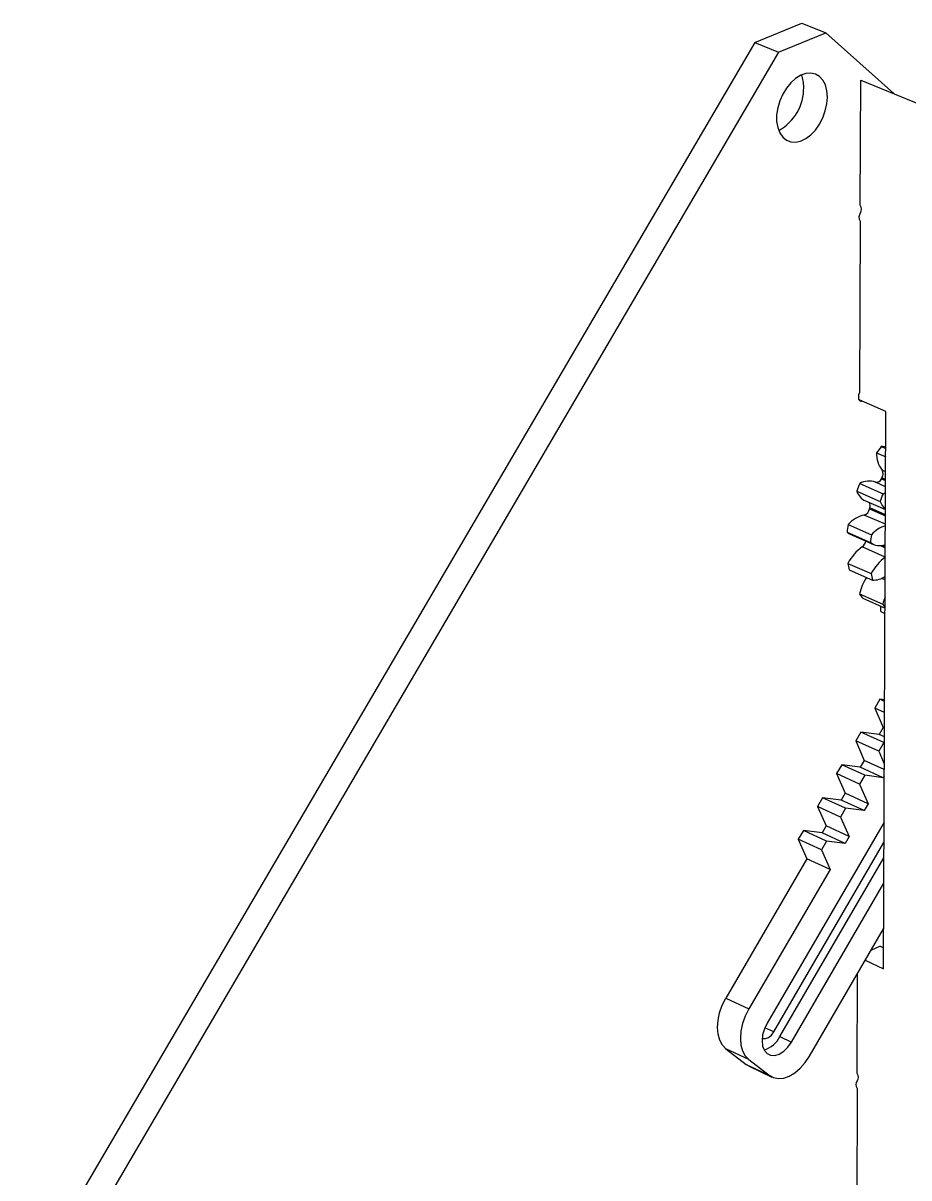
# Model space of a CAD drawing. Extents: x 0 to 156, y 0 to 202.
# Drawn here: x 82.8 to 121.7, y 151.7 to 202.5 of the extents above; entities that cross this region are included whole.
import ezdxf

# ---------------------------------------------------------------- set-up
doc = ezdxf.new("R2010")
doc.units = 0
doc.layers.get('0').update_dxf_attribs({"linetype": 'CONTINUOUS'})

msp = doc.modelspace()

# ---------------------------------------------------------------- linework, layer by layer
at = {"color": 7, "linetype": 'CONTINUOUS'}
for p, q in [((114.901, 201.617), (116.978, 202.471)), ((116.978, 202.471), (118.019, 202.045)), ((115.942, 201.189), (118.019, 202.045)), ((121.014, 199.371), (118.019, 202.045)), ((114.901, 201.617), (82.764, 146.721)), ((114.901, 201.617), (115.942, 201.189)), ((115.942, 201.189), (83.767, 146.209)), ((119.54, 194.475), (119.559, 199.969)), ((119.559, 199.969), (131.456, 195.077)), ((119.537, 193.772), (119.51, 186.241)), ((120.666, 185.408), (119.49, 185.915)), ((120.553, 160.925), (120.666, 185.408)), ((120.46, 183.867), (120.659, 183.781)), ((120.255, 183.587), (120.657, 183.413)), ((119.515, 182.241), (120.541, 181.794)), ((120.651, 182.101), (120.202, 182.297)), ((119.382, 181.907), (120.407, 181.46)), ((119.765, 181.48), (120.647, 181.095)), ((119.002, 180.437), (120.026, 179.988)), ((118.961, 180.101), (119.985, 179.651)), ((119.099, 180.018), (120.122, 179.568)), ((120.632, 179.555), (120.639, 179.557)), ((118.999, 178.735), (120.022, 178.284)), ((119.057, 178.448), (120.079, 177.997)), ((119.505, 177.395), (120.526, 176.944)), ((119.652, 177.202), (120.626, 176.77)), ((120.439, 176.622), (120.625, 176.539)), ((120.401, 172.767), (120.176, 172.38)), ((120.608, 172.674), (120.401, 172.767)), ((120.608, 172.738), (120.401, 172.767)), ((120.605, 172.188), (120.176, 172.38)), ((120.176, 172.38), (120.551, 171.518)), ((120.551, 171.518), (120.375, 171.215)), ((120.602, 171.495), (120.551, 171.518)), ((119.562, 171.326), (119.337, 170.939)), ((120.578, 170.868), (119.562, 171.326)), ((120.375, 171.215), (119.562, 171.326)), ((120.6, 171.113), (120.375, 171.215)), ((120.352, 170.481), (119.337, 170.939)), ((119.337, 170.939), (119.713, 170.078)), ((120.578, 170.868), (120.352, 170.481)), ((120.352, 170.481), (120.595, 169.924)), ((120.599, 170.865), (120.578, 170.868)), ((119.713, 170.078), (119.537, 169.775)), ((120.594, 169.68), (119.713, 170.078)), ((118.723, 169.884), (118.498, 169.497)), ((119.512, 169.037), (118.498, 169.497)), ((118.498, 169.497), (118.875, 168.638)), ((119.737, 169.424), (118.723, 169.884)), ((119.537, 169.775), (118.723, 169.884)), ((120.551, 169.316), (119.537, 169.775)), ((119.737, 169.424), (119.512, 169.037)), ((119.512, 169.037), (119.889, 168.177)), ((120.551, 169.316), (119.737, 169.424)), ((120.592, 169.387), (120.551, 169.316)), ((117.883, 168.442), (117.658, 168.055)), ((118.897, 167.98), (117.883, 168.442)), ((118.699, 168.335), (117.883, 168.442)), ((118.875, 168.638), (118.699, 168.335)), ((119.889, 168.177), (118.875, 168.638)), ((118.671, 167.592), (117.658, 168.055)), ((117.658, 168.055), (118.037, 167.198)), ((118.897, 167.98), (118.671, 167.592)), ((119.712, 167.874), (118.699, 168.335)), ((119.712, 167.874), (118.897, 167.98)), ((119.889, 168.177), (119.712, 167.874)), ((118.671, 167.592), (119.049, 166.735)), ((120.583, 167.368), (115.445, 158.534)), ((117.043, 166.999), (116.818, 166.612)), ((118.056, 166.535), (117.043, 166.999)), ((117.861, 166.895), (117.043, 166.999)), ((118.037, 167.198), (117.861, 166.895)), ((119.049, 166.735), (118.037, 167.198)), ((115.742, 158.15), (120.579, 166.467)), ((117.83, 166.147), (116.818, 166.612)), ((116.818, 166.612), (117.198, 165.756)), ((118.056, 166.535), (117.83, 166.147)), ((118.873, 166.431), (117.861, 166.895)), ((118.873, 166.431), (118.056, 166.535)), ((119.049, 166.735), (118.873, 166.431)), ((117.83, 166.147), (118.21, 165.291)), ((117.198, 165.756), (113.635, 159.633)), ((116.008, 157.943), (120.576, 165.798)), ((118.21, 165.291), (117.198, 165.756)), ((118.21, 165.291), (114.642, 159.159)), ((116.511, 157.706), (120.571, 164.688)), ((117.307, 157.087), (120.561, 162.687)), ((120.413, 161.917), (120.001, 161.723)), ((120.413, 161.917), (120.557, 161.85)), ((119.753, 161.296), (120.553, 160.925)), ((119.402, 156.322), (119.418, 160.72)), ((113.635, 159.633), (114.642, 159.159)), ((116.008, 157.943), (116.511, 157.706)), ((114.644, 156.933), (113.638, 157.41)), ((113.638, 157.41), (114.53, 156.723)), ((114.644, 156.933), (115.534, 156.246)), ((114.53, 156.723), (115.534, 156.246)), ((114.657, 156.645), (114.53, 156.723)), ((114.657, 156.645), (115.661, 156.168)), ((119.4, 155.665), (119.375, 148.631))]:
    msp.add_line(p, q, dxfattribs=at)
at = {"color": 8, "linetype": 'CONTINUOUS'}
for p, q in [((120.498, 182.834), (120.654, 182.766)), ((120.466, 182.451), (120.652, 182.37)), ((120.653, 182.417), (120.487, 182.489)), ((119.945, 181.128), (120.645, 180.822)), ((120.645, 180.867), (119.956, 181.169)), ((120.644, 180.452), (119.712, 180.86)), ((120.637, 179.013), (119.623, 179.459)), ((120.431, 179.516), (120.639, 179.425)), ((120.639, 179.463), (120.5, 179.524)), ((120.632, 178.005), (120.472, 178.076)), ((115.742, 158.15), (115.347, 158.336))]:
    msp.add_line(p, q, dxfattribs=at)
at = {"color": 7, "linetype": 'CONTINUOUS'}
for points in [[(118.094, 199.22), (118.071, 199.501), (118.005, 199.753), (117.896, 199.964), (117.749, 200.125), (117.571, 200.231), (117.368, 200.276), (117.15, 200.259), (116.924, 200.181), (116.7, 200.043), (116.487, 199.853), (116.295, 199.618), (116.131, 199.348), (116.001, 199.053), (115.911, 198.746), (115.866, 198.439), (115.866, 198.146), (115.911, 197.878), (116, 197.646), (116.13, 197.459), (116.293, 197.326), (116.485, 197.252), (116.697, 197.239), (116.92, 197.288), (117.145, 197.397), (117.364, 197.561), (117.566, 197.774), (117.745, 198.028), (117.892, 198.311), (118.002, 198.612), (118.07, 198.919), (118.094, 199.22)], [(119.51, 186.241), (119.468, 186.144), (119.454, 186.043), (119.468, 185.956), (119.509, 185.894), (119.57, 185.868), (119.597, 185.868)], [(120.541, 181.794), (120.632, 181.837), (120.65, 181.844)], [(118.961, 180.101), (119.029, 180.054), (119.099, 180.018)], [(120.439, 176.622), (120.438, 176.736), (120.444, 176.851)], [(113.638, 157.41), (113.481, 157.574), (113.364, 157.79), (113.292, 158.051), (113.267, 158.346), (113.29, 158.665), (113.362, 158.994), (113.478, 159.32), (113.635, 159.633)], [(114.642, 159.159), (114.485, 158.846), (114.368, 158.518), (114.297, 158.189), (114.273, 157.87), (114.297, 157.575), (114.37, 157.314), (114.487, 157.097), (114.644, 156.933)], [(115.445, 158.534), (115.325, 158.282), (115.25, 158.019), (115.224, 157.763), (115.25, 157.531), (115.325, 157.34), (115.445, 157.202), (115.602, 157.126), (115.784, 157.118), (115.979, 157.178), (116.174, 157.303), (116.355, 157.483), (116.511, 157.706)], [(115.248, 157.874), (115.26, 157.869), (115.378, 157.856), (115.509, 157.904), (115.635, 158.005), (115.742, 158.15)], [(115.534, 156.246), (115.725, 156.142), (115.942, 156.101), (116.177, 156.123), (116.421, 156.209), (116.666, 156.356), (116.901, 156.556), (117.117, 156.803), (117.307, 157.087)]]:
    msp.add_lwpolyline(points, dxfattribs=at)
for centre, radius, start, end in [((115.628, 199.683), 1.427, 358.6365, 21.1086), ((114.911, 199.62), 2.144, 299.2818, 0.765), ((119.303, 194.3), 0.294, 323.0998, 36.4882), ((119.787, 193.948), 0.305, 143.3715, 215.0763), ((125.951, 179.636), 6.932, 142.3774, 145.2486), ((120.458, 183.214), 0.654, 72.1164, 89.8362), ((121.412, 183.544), 1.158, 177.8541, 217.8062), ((120.221, 182.67), 0.322, 325.7816, 30.7087), ((126.617, 179.221), 7.718, 156.9635, 159.6366), ((119.915, 181.565), 0.786, 68.5887, 120.6045), ((120.244, 182.528), 0.235, 259.6073, 341.0409), ((125.378, 179.774), 5.593, 150.9717, 151.4077), ((120.077, 182.146), 0.735, 198.9751, 244.8736), ((127.669, 178.762), 7.746, 156.9556, 159.6227), ((119.603, 181.191), 0.348, 288.2337, 349.6136), ((119.707, 181.258), 0.265, 340.2995, 35.5196), ((125.308, 179.761), 5.534, 165.2586, 165.6942), ((121.163, 181.738), 0.806, 200.2317, 230.114), ((119.995, 179.577), 1.314, 102.4384, 139.0895), ((125.405, 179.494), 6.473, 171.622, 174.6258), ((121.056, 179.085), 1.37, 107.5245, 138.7438), ((119.371, 179.793), 0.419, 307.0042, 349.564), ((126.448, 179.038), 6.492, 171.5832, 174.5815), ((120.396, 180.196), 0.683, 232.9416, 290.1547), ((120.797, 177.816), 2.019, 125.5416, 152.9163), ((123.13, 179.417), 4.187, 189.3765, 193.3867), ((121.825, 177.362), 2.025, 125.5977, 152.9207), ((121.877, 176.809), 2.444, 147.6995, 166.1107), ((124.159, 178.962), 4.192, 189.3129, 193.3206), ((120.085, 178.987), 0.991, 269.689, 303.6107), ((121.497, 178.752), 2.41, 214.2607, 220.0442), ((122.88, 176.362), 2.424, 158.1912, 166.1158), ((122.542, 178.314), 2.437, 214.2218, 218.223), ((114.992, 158.451), 1.136, 286.3628, 333.4212), ((119.192, 156.158), 0.267, 321.7851, 37.8028), ((119.627, 155.83), 0.28, 141.3475, 215.9311)]:
    msp.add_arc(centre, radius, start, end, dxfattribs=at)

doc.saveas('drawing.dxf')
